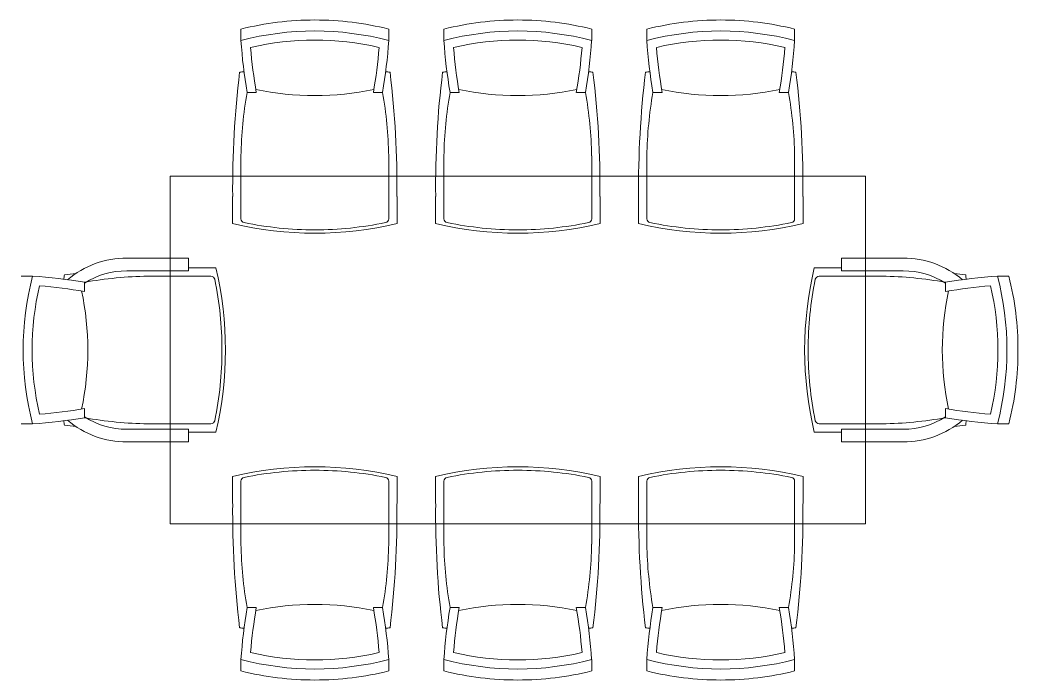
# Model space of a CAD drawing. Header units: millimetres. Extents: x 6919 to 14039, y 2520 to 4279.
# Drawn here: x 13708.1 to 13918.4, y 4105.5 to 4244.6 of the extents above; entities that cross this region are included whole.
import ezdxf

# ---------------------------------------------------------------- set-up
doc = ezdxf.new("R2010")
doc.units = ezdxf.units.MM
doc.layers.add('Furniture', color=252, linetype='Continuous', lineweight=0)

# ---------------------------------------------------------------- blocks, each defined once
blk = doc.blocks.new('Conference table_small')
at = {"layer": 'Furniture', "color": 251, "true_color": 0x636466}
for p, q in [((11460.88, 4268.96), (11460.88, 4266.56)), ((11492.01, 4268.96), (11492.01, 4266.56)), ((11464.11, 4255.61), (11462.17, 4255.61)), ((11464.11, 4255.61), (11462.17, 4255.61)), ((11488.79, 4255.61), (11490.72, 4255.61)), ((11488.79, 4255.61), (11490.72, 4255.61)), ((11457.07, 4246.7), (11457.07, 4233.71)), ((11459.76, 4233.71), (11459.76, 4246.7)), ((11493.14, 4233.71), (11493.14, 4246.7)), ((11495.83, 4246.7), (11495.83, 4233.71)), ((11460.88, 4242.26), (11460.88, 4228.98)), ((11492.01, 4242.26), (11492.01, 4228.98)), ((11439.83, 4237.57), (11439.83, 4091.12)), ((11513.06, 4237.57), (11439.83, 4237.57)), ((11513.06, 4091.12), (11513.06, 4237.57)), ((11457.07, 4233.71), (11459.76, 4233.71)), ((11459.12, 4233.71), (11459.12, 4227.97)), ((11495.83, 4233.71), (11493.14, 4233.71)), ((11493.78, 4233.71), (11493.78, 4227.97)), ((11444.07, 4224.43), (11449.81, 4224.43)), ((11508.83, 4224.43), (11503.09, 4224.43)), ((11408.82, 4222.66), (11411.22, 4222.66)), ((11435.52, 4222.66), (11448.8, 4222.66)), ((11517.38, 4222.66), (11504.1, 4222.66)), ((11544.08, 4222.66), (11541.67, 4222.66)), ((11422.17, 4219.44), (11422.17, 4221.37)), ((11422.17, 4219.44), (11422.17, 4221.37)), ((11530.73, 4219.44), (11530.73, 4221.37)), ((11530.73, 4219.44), (11530.73, 4221.37)), ((11422.17, 4194.76), (11422.17, 4192.82)), ((11422.17, 4194.76), (11422.17, 4192.82)), ((11530.73, 4194.76), (11530.73, 4192.82)), ((11530.73, 4194.76), (11530.73, 4192.82)), ((11408.82, 4191.53), (11411.22, 4191.53)), ((11435.52, 4191.53), (11448.8, 4191.53)), ((11517.38, 4191.53), (11504.1, 4191.53)), ((11544.08, 4191.53), (11541.67, 4191.53)), ((11444.07, 4189.76), (11449.81, 4189.76)), ((11508.83, 4189.76), (11503.09, 4189.76)), ((11408.82, 4179.91), (11411.22, 4179.91)), ((11435.52, 4179.91), (11448.8, 4179.91)), ((11444.07, 4181.68), (11449.81, 4181.68)), ((11508.83, 4181.68), (11503.09, 4181.68)), ((11517.38, 4179.91), (11504.1, 4179.91)), ((11544.08, 4179.91), (11541.67, 4179.91)), ((11422.17, 4176.68), (11422.17, 4178.62)), ((11422.17, 4176.68), (11422.17, 4178.62)), ((11530.73, 4176.68), (11530.73, 4178.62)), ((11530.73, 4176.68), (11530.73, 4178.62)), ((11422.17, 4152.01), (11422.17, 4150.07)), ((11422.17, 4152.01), (11422.17, 4150.07)), ((11530.73, 4152.01), (11530.73, 4150.07)), ((11530.73, 4152.01), (11530.73, 4150.07)), ((11408.82, 4148.78), (11411.22, 4148.78)), ((11435.52, 4148.78), (11448.8, 4148.78)), ((11517.38, 4148.78), (11504.1, 4148.78)), ((11544.08, 4148.78), (11541.67, 4148.78)), ((11444.07, 4147.01), (11449.81, 4147.01)), ((11508.83, 4147.01), (11503.09, 4147.01)), ((11444.07, 4138.92), (11449.81, 4138.92)), ((11508.83, 4138.92), (11503.09, 4138.92)), ((11408.82, 4137.15), (11411.22, 4137.15)), ((11422.17, 4133.93), (11422.17, 4135.87)), ((11422.17, 4133.93), (11422.17, 4135.87)), ((11435.52, 4137.15), (11448.8, 4137.15)), ((11517.38, 4137.15), (11504.1, 4137.15)), ((11530.73, 4133.93), (11530.73, 4135.87)), ((11530.73, 4133.93), (11530.73, 4135.87)), ((11544.08, 4137.15), (11541.67, 4137.15)), ((11422.17, 4109.25), (11422.17, 4107.32)), ((11422.17, 4109.25), (11422.17, 4107.32)), ((11530.73, 4109.25), (11530.73, 4107.32)), ((11530.73, 4109.25), (11530.73, 4107.32)), ((11408.82, 4106.03), (11411.22, 4106.03)), ((11435.52, 4106.03), (11448.8, 4106.03)), ((11444.07, 4104.26), (11449.81, 4104.26)), ((11508.83, 4104.26), (11503.09, 4104.26)), ((11517.38, 4106.03), (11504.1, 4106.03)), ((11544.08, 4106.03), (11541.67, 4106.03)), ((11459.12, 4096.14), (11459.12, 4101.88)), ((11460.88, 4087.59), (11460.88, 4100.86)), ((11492.01, 4087.59), (11492.01, 4100.86)), ((11493.78, 4096.14), (11493.78, 4101.88)), ((11457.07, 4083.15), (11457.07, 4096.14)), ((11457.07, 4096.14), (11459.76, 4096.14)), ((11459.76, 4096.14), (11459.76, 4083.15)), ((11495.83, 4096.14), (11493.14, 4096.14)), ((11493.14, 4096.14), (11493.14, 4083.15)), ((11495.83, 4083.15), (11495.83, 4096.14)), ((11439.83, 4091.12), (11513.06, 4091.12)), ((11464.11, 4074.24), (11462.17, 4074.24)), ((11464.11, 4074.24), (11462.17, 4074.24)), ((11488.79, 4074.24), (11490.72, 4074.24)), ((11488.79, 4074.24), (11490.72, 4074.24))]:
    blk.add_line(p, q, dxfattribs=at)
at = {"layer": 'Furniture', "color": 0}
for p, q in [((11460.88, 4060.89), (11460.88, 4063.29)), ((11492.01, 4060.89), (11492.01, 4063.29))]:
    blk.add_line(p, q, dxfattribs=at)
at = {"layer": 'Furniture', "color": 251, "true_color": 0x636466}
for centre, radius, start, end in [((11476.45, 4206.95), 61.61, 75.3671, 104.6329), ((11570.57, 4273.91), 109.93, 183.8231, 189.5807), ((11476.45, 4206.95), 59.7, 76.8921, 103.0631), ((11382.32, 4273.91), 109.93, 350.4193, 356.1769), ((11570.57, 4273.91), 108.02, 184.6813, 189.7517), ((11382.32, 4273.91), 108.02, 350.2483, 355.3187), ((11653.74, 4234.56), 194.78, 172.5378, 173.2556), ((11476.44, 4137.76), 123.12, 96.962, 97.3879), ((11476.45, 4137.76), 123.12, 82.6121, 83.038), ((11299.16, 4234.56), 194.78, 6.7444, 7.4622), ((11476.45, 4246.7), 19.38, 139.8703, 180), ((11476.45, 4246.7), 19.38, 0, 40.1297), ((11476.45, 4246.7), 16.69, 147.7446, 180), ((11547.03, 4240.68), 86.16, 170.0222, 178.9499), ((11476.45, 4314.63), 59.7, 257.9656, 282.0323), ((11476.45, 4246.7), 16.69, 0, 32.2554), ((11405.87, 4240.68), 86.16, 1.0501, 9.9778), ((11461.71, 4228.98), 0.821, 180, 258.3985), ((11491.19, 4228.98), 0.821, 281.6015, 0), ((11476.45, 4300.79), 74.86, 256.6132, 283.3868), ((11476.45, 4300.79), 74.13, 258.3985, 270), ((11476.45, 4300.79), 74.13, 270, 281.6015), ((11441.84, 4029.15), 195.26, 89.3467, 97.0377), ((11376.98, 4207.1), 74.86, 346.6132, 13.3868), ((11575.91, 4207.1), 74.86, 166.6132, 193.3868), ((11511.05, 4029.15), 195.26, 82.9623, 90.6533), ((11470.83, 4207.1), 63.93, 165.9111, 180), ((11470.83, 4207.1), 61.61, 165.3671, 194.6329), ((11403.87, 4112.97), 109.93, 80.4193, 86.1769), ((11540.01, 4207.1), 123.12, 172.6121, 173.038), ((11437.1, 4136.51), 86.16, 91.0501, 99.9778), ((11448.8, 4221.84), 0.821, 11.6015, 90), ((11376.98, 4207.1), 74.13, 0, 11.6015), ((11575.91, 4207.1), 74.13, 168.3985, 180), ((11504.1, 4221.84), 0.821, 90, 168.3985), ((11515.8, 4136.51), 86.16, 80.0222, 88.9499), ((11549.02, 4112.97), 109.93, 93.8231, 99.5807), ((11412.88, 4207.1), 123.12, 6.962, 7.3879), ((11482.07, 4207.1), 61.61, 345.3671, 14.6329), ((11482.07, 4207.1), 63.93, 0, 14.0889), ((11470.83, 4207.1), 59.7, 166.8921, 193.0631), ((11403.87, 4112.97), 108.02, 80.2483, 85.3187), ((11549.02, 4112.97), 108.02, 94.6813, 99.7517), ((11482.07, 4207.1), 59.7, 346.9369, 13.1079), ((11363.15, 4207.1), 59.7, 347.9656, 12.0323), ((11589.75, 4207.1), 59.7, 167.9677, 192.0344), ((11470.83, 4207.1), 63.93, 180, 194.0889), ((11376.98, 4207.1), 74.13, 348.3985, 0), ((11575.91, 4207.1), 74.13, 180, 191.6015), ((11482.07, 4207.1), 63.93, 345.9111, 0), ((11403.87, 4301.22), 108.02, 274.6813, 279.7517), ((11549.02, 4301.22), 108.02, 260.2483, 265.3187), ((11403.87, 4301.22), 109.93, 273.8231, 279.5807), ((11437.1, 4277.68), 86.16, 260.0222, 268.9499), ((11515.8, 4277.68), 86.16, 271.0501, 279.9778), ((11549.02, 4301.22), 109.93, 260.4193, 266.1769), ((11540.01, 4207.09), 123.12, 186.962, 187.3879), ((11441.84, 4385.05), 195.26, 262.9623, 270.6533), ((11448.8, 4192.35), 0.821, 270, 348.3985), ((11504.1, 4192.35), 0.821, 191.6015, 270), ((11511.05, 4385.05), 195.26, 269.3467, 277.0377), ((11412.88, 4207.09), 123.12, 352.6121, 353.038), ((11470.83, 4164.34), 63.93, 165.9111, 180), ((11470.83, 4164.34), 61.61, 165.3671, 194.6329), ((11403.87, 4070.22), 109.93, 80.4193, 86.1769), ((11540.01, 4164.35), 123.12, 172.6121, 173.038), ((11441.84, 3986.39), 195.26, 89.3467, 97.0377), ((11437.1, 4093.76), 86.16, 91.0501, 99.9778), ((11448.8, 4179.09), 0.821, 11.6015, 90), ((11376.98, 4164.34), 74.86, 346.6132, 13.3868), ((11575.91, 4164.34), 74.86, 166.6132, 193.3868), ((11504.1, 4179.09), 0.821, 90, 168.3985), ((11511.05, 3986.39), 195.26, 82.9623, 90.6533), ((11515.8, 4093.76), 86.16, 80.0222, 88.9499), ((11549.02, 4070.22), 109.93, 93.8231, 99.5807), ((11412.88, 4164.35), 123.12, 6.962, 7.3879), ((11482.07, 4164.34), 61.61, 345.3671, 14.6329), ((11482.07, 4164.34), 63.93, 0, 14.0889), ((11470.83, 4164.34), 59.7, 166.8921, 193.0631), ((11403.87, 4070.22), 108.02, 80.2483, 85.3187), ((11376.98, 4164.34), 74.13, 0, 11.6015), ((11575.91, 4164.34), 74.13, 168.3985, 180), ((11549.02, 4070.22), 108.02, 94.6813, 99.7517), ((11482.07, 4164.34), 59.7, 346.9369, 13.1079), ((11363.15, 4164.34), 59.7, 347.9656, 12.0323), ((11589.75, 4164.34), 59.7, 167.9677, 192.0344), ((11470.83, 4164.34), 63.93, 180, 194.0889), ((11376.98, 4164.34), 74.13, 348.3985, 0), ((11575.91, 4164.34), 74.13, 180, 191.6015), ((11482.07, 4164.34), 63.93, 345.9111, 0), ((11403.87, 4258.47), 108.02, 274.6813, 279.7517), ((11549.02, 4258.47), 108.02, 260.2483, 265.3187), ((11403.87, 4258.47), 109.93, 273.8231, 279.5807), ((11540.01, 4164.34), 123.12, 186.962, 187.3879), ((11441.84, 4342.29), 195.26, 262.9623, 270.6533), ((11437.1, 4234.93), 86.16, 260.0222, 268.9499), ((11448.8, 4149.6), 0.821, 270, 348.3985), ((11504.1, 4149.6), 0.821, 191.6015, 270), ((11511.05, 4342.29), 195.26, 269.3467, 277.0377), ((11515.8, 4234.93), 86.16, 271.0501, 279.9778), ((11549.02, 4258.47), 109.93, 260.4193, 266.1769), ((11412.88, 4164.34), 123.12, 352.6121, 353.038), ((11441.84, 3943.64), 195.26, 89.3467, 97.0377), ((11376.98, 4121.59), 74.86, 346.6132, 13.3868), ((11575.91, 4121.59), 74.86, 166.6132, 193.3868), ((11511.05, 3943.64), 195.26, 82.9623, 90.6533), ((11470.83, 4121.59), 63.93, 165.9111, 180), ((11470.83, 4121.59), 61.61, 165.3671, 194.6329), ((11403.87, 4027.47), 109.93, 80.4193, 86.1769), ((11540.01, 4121.6), 123.12, 172.6121, 173.038), ((11437.1, 4051.01), 86.16, 91.0501, 99.9778), ((11448.8, 4136.33), 0.821, 11.6015, 90), ((11376.98, 4121.59), 74.13, 0, 11.6015), ((11575.91, 4121.59), 74.13, 168.3985, 180), ((11504.1, 4136.33), 0.821, 90, 168.3985), ((11515.8, 4051.01), 86.16, 80.0222, 88.9499), ((11549.02, 4027.47), 109.93, 93.8231, 99.5807), ((11412.88, 4121.6), 123.12, 6.962, 7.3879), ((11482.07, 4121.59), 61.61, 345.3671, 14.6329), ((11482.07, 4121.59), 63.93, 0, 14.0889), ((11470.83, 4121.59), 59.7, 166.9369, 193.1079), ((11403.87, 4027.47), 108.02, 80.2483, 85.3187), ((11363.15, 4121.59), 59.7, 347.9677, 12.0344), ((11589.75, 4121.59), 59.7, 167.9656, 192.0323), ((11549.02, 4027.47), 108.02, 94.6813, 99.7517), ((11482.07, 4121.59), 59.7, 346.8921, 13.0631), ((11470.83, 4121.59), 63.93, 180, 194.0889), ((11376.98, 4121.59), 74.13, 348.3985, 0), ((11575.91, 4121.59), 74.13, 180, 191.6015), ((11482.07, 4121.59), 63.93, 345.9111, 0), ((11403.87, 4215.72), 108.02, 274.6813, 279.7517), ((11549.02, 4215.72), 108.02, 260.2483, 265.3187), ((11403.87, 4215.72), 109.93, 273.8231, 279.5807), ((11540.01, 4121.59), 123.12, 186.962, 187.3879), ((11437.1, 4192.17), 86.16, 260.0222, 268.9499), ((11448.8, 4106.85), 0.821, 270, 348.3985), ((11504.1, 4106.85), 0.821, 191.6015, 270), ((11515.8, 4192.17), 86.16, 271.0501, 279.9778), ((11549.02, 4215.72), 109.93, 260.4193, 266.1769), ((11412.88, 4121.59), 123.12, 352.6121, 353.038), ((11441.84, 4299.54), 195.26, 262.9623, 270.6533), ((11511.05, 4299.54), 195.26, 269.3467, 277.0377), ((11476.45, 4029.05), 74.86, 76.6132, 103.3868), ((11476.45, 4029.05), 74.13, 90, 101.6015), ((11476.45, 4029.05), 74.13, 78.3985, 90), ((11461.71, 4100.86), 0.821, 101.6015, 180), ((11491.19, 4100.86), 0.821, 0, 78.3985), ((11547.03, 4089.17), 86.16, 181.0501, 189.9778), ((11405.87, 4089.17), 86.16, 350.0222, 358.9499), ((11476.45, 4083.15), 19.38, 180, 220.1297), ((11476.45, 4083.15), 16.69, 180, 212.2554), ((11476.45, 4083.15), 16.69, 327.7446, 0), ((11476.45, 4083.15), 19.38, 319.8703, 0), ((11476.45, 4015.22), 59.7, 77.9677, 102.0344), ((11570.57, 4055.94), 109.93, 170.4193, 176.1769), ((11570.57, 4055.94), 108.02, 170.2483, 175.3187), ((11382.32, 4055.94), 108.02, 4.6813, 9.7517), ((11382.32, 4055.94), 109.93, 3.8231, 9.5807), ((11653.74, 4095.28), 194.78, 186.7444, 187.4622), ((11299.16, 4095.28), 194.78, 352.5378, 353.2556), ((11476.44, 4192.08), 123.12, 262.6121, 263.038), ((11476.45, 4192.08), 123.12, 276.962, 277.3879), ((11476.45, 4122.9), 59.7, 256.9369, 283.1079), ((11476.45, 4122.9), 61.61, 255.3671, 284.6329)]:
    blk.add_arc(centre, radius, start, end, dxfattribs=at)
at = {"layer": 'Furniture', "color": 0}
for start, end in [(255.9111, 270), (270, 284.0889)]:
    blk.add_arc((11476.45, 4122.9), 63.93, start, end, dxfattribs=at)

msp = doc.modelspace()

# ---------------------------------------------------------------- block references
at = {"rotation": 90.00000000000514}
msp.add_blockref('Conference table_small', (17977.34, -7301.44), dxfattribs=at)

doc.saveas('drawing.dxf')
